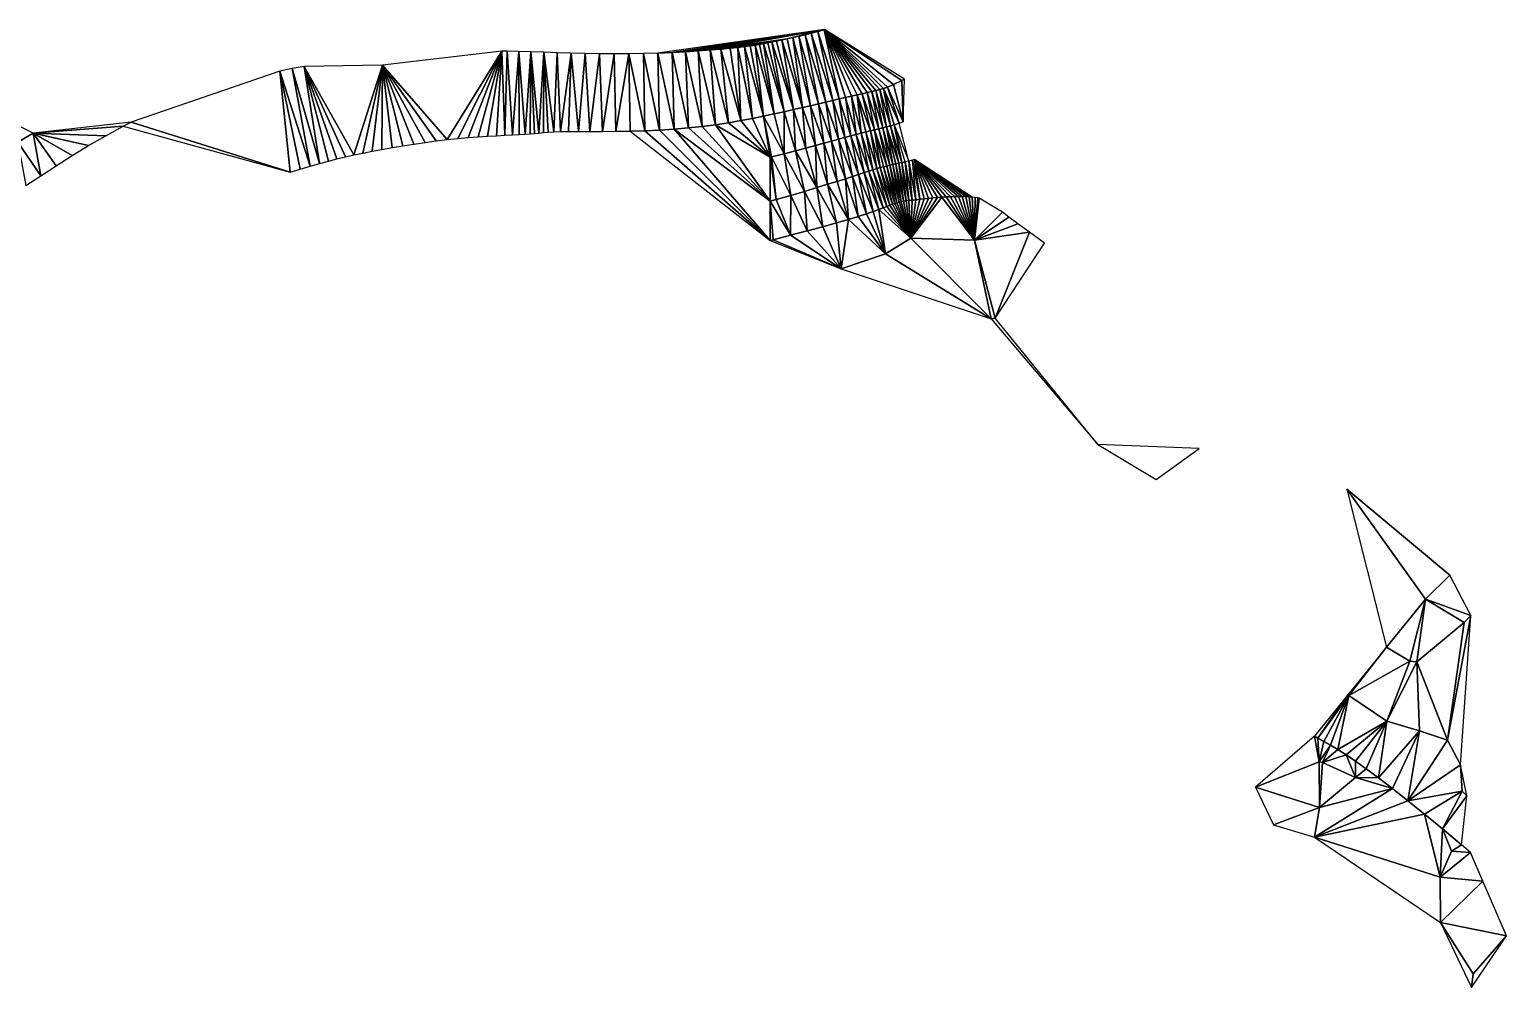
# Model space of a CAD drawing. Header units: metres. Extents: x 0 to 433, y 0 to 317.
# Drawn here: x 326.5 to 409.2, y 263.3 to 316.9 of the extents above; entities that cross this region are included whole.
import ezdxf

# ---------------------------------------------------------------- set-up
doc = ezdxf.new("R2010")
doc.units = ezdxf.units.M
doc.layers.add('TERRAIN_TIN', color=8, linetype='Continuous')

msp = doc.modelspace()

# ---------------------------------------------------------------- linework, layer by layer
at = {"layer": 'TERRAIN_TIN'}
for points in [[(361.653, 315.589, 19), (362.44, 315.625, 19), (370.986, 316.91, 19)], [(362.44, 315.625, 19), (363.195, 315.668, 19), (370.986, 316.91, 19)], [(363.195, 315.668, 19), (363.908, 315.716, 19), (370.986, 316.91, 19)], [(363.908, 315.716, 19), (364.567, 315.767, 19), (370.986, 316.91, 19)], [(364.567, 315.767, 19), (368.885, 316.389, 19), (370.986, 316.91, 19)], [(368.885, 316.389, 19), (369.206, 316.458, 19), (370.986, 316.91, 19)], [(369.206, 316.458, 19), (369.541, 316.534, 19), (370.986, 316.91, 19)], [(369.541, 316.534, 19), (369.886, 316.615, 19), (370.986, 316.91, 19)], [(369.886, 316.615, 19), (370.239, 316.703, 19), (370.986, 316.91, 19)], [(370.239, 316.703, 19), (370.596, 316.798, 19), (370.986, 316.91, 19)], [(370.239, 316.703, 19), (371.435, 312.94, 21), (370.596, 316.798, 19)], [(370.596, 316.798, 19), (370.956, 316.901, 19), (370.986, 316.91, 19)], [(371.803, 313.026, 21), (370.956, 316.901, 19), (370.596, 316.798, 19)], [(371.435, 312.94, 21), (371.803, 313.026, 21), (370.596, 316.798, 19)], [(370.956, 316.901, 19), (372.153, 313.106, 21), (370.986, 316.91, 19)], [(370.956, 316.901, 19), (371.803, 313.026, 21), (372.153, 313.106, 21)], [(372.153, 313.106, 21), (372.485, 313.18, 21), (370.986, 316.91, 19)], [(370.986, 316.91, 19), (375.305, 314.056, 21), (375.462, 314.135, 21)], [(374.837, 313.833, 21), (375.305, 314.056, 21), (370.986, 316.91, 19)], [(372.485, 313.18, 21), (372.798, 313.25, 21), (370.986, 316.91, 19)], [(372.798, 313.25, 21), (373.092, 313.315, 21), (370.986, 316.91, 19)], [(373.092, 313.315, 21), (373.366, 313.377, 21), (370.986, 316.91, 19)], [(373.856, 313.493, 21), (374.071, 313.548, 21), (370.986, 316.91, 19)], [(374.071, 313.548, 21), (374.274, 313.607, 21), (370.986, 316.91, 19)], [(374.512, 313.693, 21), (374.837, 313.833, 21), (370.986, 316.91, 19)], [(374.274, 313.607, 21), (374.512, 313.693, 21), (370.986, 316.91, 19)], [(373.621, 313.436, 21), (373.856, 313.493, 21), (370.986, 316.91, 19)], [(373.366, 313.377, 21), (373.621, 313.436, 21), (370.986, 316.91, 19)], [(365.164, 315.818, 19), (368.885, 316.389, 19), (364.567, 315.767, 19)], [(365.164, 315.818, 19), (368.581, 316.326, 19), (368.885, 316.389, 19)], [(368.581, 316.326, 19), (365.164, 315.818, 19), (368.296, 316.268, 19)], [(365.164, 315.818, 19), (365.687, 315.867, 19), (368.296, 316.268, 19)], [(365.687, 315.867, 19), (368.034, 316.215, 19), (368.296, 316.268, 19)], [(366.131, 315.913, 19), (368.034, 316.215, 19), (365.687, 315.867, 19)], [(366.131, 315.913, 19), (365.687, 315.867, 19), (366.285, 311.813, 21)], [(366.131, 315.913, 19), (367.795, 316.166, 19), (368.034, 316.215, 19)], [(366.504, 315.956, 19), (367.795, 316.166, 19), (366.131, 315.913, 19)], [(366.944, 311.937, 21), (366.504, 315.956, 19), (366.131, 315.913, 19)], [(366.944, 311.937, 21), (366.131, 315.913, 19), (366.285, 311.813, 21)], [(367.568, 316.121, 19), (367.795, 316.166, 19), (366.504, 315.956, 19)], [(367.568, 316.121, 19), (366.504, 315.956, 19), (366.82, 315.997, 19)], [(366.504, 315.956, 19), (367.57, 312.063, 21), (366.82, 315.997, 19)], [(366.504, 315.956, 19), (366.944, 311.937, 21), (367.57, 312.063, 21)], [(367.094, 316.038, 19), (367.568, 316.121, 19), (366.82, 315.997, 19)], [(367.57, 312.063, 21), (367.094, 316.038, 19), (366.82, 315.997, 19)], [(367.568, 316.121, 19), (367.094, 316.038, 19), (367.339, 316.079, 19)], [(367.094, 316.038, 19), (368.163, 312.188, 21), (367.339, 316.079, 19)], [(368.163, 312.188, 21), (367.094, 316.038, 19), (367.57, 312.063, 21)], [(368.163, 312.188, 21), (367.568, 316.121, 19), (367.339, 316.079, 19)], [(367.795, 316.166, 19), (367.568, 316.121, 19), (368.72, 312.31, 21)], [(367.568, 316.121, 19), (368.163, 312.188, 21), (368.72, 312.31, 21)], [(367.795, 316.166, 19), (368.72, 312.31, 21), (368.034, 316.215, 19)], [(368.034, 316.215, 19), (369.243, 312.427, 21), (368.296, 316.268, 19)], [(368.72, 312.31, 21), (369.243, 312.427, 21), (368.034, 316.215, 19)], [(369.243, 312.427, 21), (368.581, 316.326, 19), (368.296, 316.268, 19)], [(368.581, 316.326, 19), (369.736, 312.54, 21), (368.885, 316.389, 19)], [(368.581, 316.326, 19), (369.243, 312.427, 21), (369.736, 312.54, 21)], [(369.736, 312.54, 21), (369.206, 316.458, 19), (368.885, 316.389, 19)], [(369.541, 316.534, 19), (369.206, 316.458, 19), (370.199, 312.648, 21)], [(369.206, 316.458, 19), (369.736, 312.54, 21), (370.199, 312.648, 21)], [(369.541, 316.534, 19), (370.635, 312.751, 21), (369.886, 316.615, 19)], [(370.635, 312.751, 21), (369.541, 316.534, 19), (370.199, 312.648, 21)], [(371.046, 312.848, 21), (370.239, 316.703, 19), (369.886, 316.615, 19)], [(370.635, 312.751, 21), (371.046, 312.848, 21), (369.886, 316.615, 19)], [(371.046, 312.848, 21), (371.435, 312.94, 21), (370.239, 316.703, 19)], [(346.233, 314.922, 17), (349.846, 310.749, 21), (352.913, 315.705, 19)], [(349.846, 310.749, 21), (350.447, 310.813, 21), (352.913, 315.705, 19)], [(350.447, 310.813, 21), (351.029, 310.865, 21), (352.913, 315.705, 19)], [(351.029, 310.865, 21), (351.587, 310.906, 21), (352.913, 315.705, 19)], [(351.587, 310.906, 21), (352.116, 310.939, 21), (352.913, 315.705, 19)], [(352.116, 310.939, 21), (352.614, 310.966, 21), (352.913, 315.705, 19)], [(352.614, 310.966, 21), (353.076, 310.988, 21), (352.913, 315.705, 19)], [(353.076, 310.988, 21), (353.206, 315.701, 19), (352.913, 315.705, 19)], [(353.498, 311.007, 21), (353.206, 315.701, 19), (353.076, 310.988, 21)], [(353.206, 315.701, 19), (353.498, 311.007, 21), (353.855, 315.686, 19)], [(353.498, 311.007, 21), (353.877, 311.025, 21), (353.855, 315.686, 19)], [(353.855, 315.686, 19), (354.209, 311.045, 21), (354.542, 315.665, 19)], [(353.877, 311.025, 21), (354.209, 311.045, 21), (353.855, 315.686, 19)], [(354.209, 311.045, 21), (354.495, 311.067, 21), (354.542, 315.665, 19)], [(354.495, 311.067, 21), (354.748, 311.091, 21), (354.542, 315.665, 19)], [(354.748, 311.091, 21), (354.988, 311.116, 21), (354.542, 315.665, 19)], [(354.988, 311.116, 21), (355.262, 315.64, 19), (354.542, 315.665, 19)], [(355.262, 315.64, 19), (354.988, 311.116, 21), (355.234, 311.14, 21)], [(355.504, 311.162, 21), (355.262, 315.64, 19), (355.234, 311.14, 21)], [(355.262, 315.64, 19), (355.504, 311.162, 21), (355.817, 311.182, 21)], [(356.012, 315.614, 19), (355.262, 315.64, 19), (355.817, 311.182, 21)], [(356.012, 315.614, 19), (355.817, 311.182, 21), (356.193, 311.197, 21)], [(356.786, 315.588, 19), (356.012, 315.614, 19), (356.193, 311.197, 21)], [(356.649, 311.207, 21), (356.786, 315.588, 19), (356.193, 311.197, 21)], [(356.786, 315.588, 19), (356.649, 311.207, 21), (357.2, 311.21, 21)], [(357.58, 315.566, 19), (356.786, 315.588, 19), (357.2, 311.21, 21)], [(357.835, 311.211, 21), (357.58, 315.566, 19), (357.2, 311.21, 21)], [(357.835, 311.211, 21), (358.387, 315.55, 19), (357.58, 315.566, 19)], [(358.387, 315.55, 19), (357.835, 311.211, 21), (358.538, 311.211, 21)], [(359.204, 315.542, 19), (358.387, 315.55, 19), (358.538, 311.211, 21)], [(359.204, 315.542, 19), (358.538, 311.211, 21), (359.296, 311.215, 21)], [(360.025, 315.545, 19), (359.204, 315.542, 19), (359.296, 311.215, 21)], [(360.092, 311.225, 21), (360.025, 315.545, 19), (359.296, 311.215, 21)], [(360.025, 315.545, 19), (360.911, 311.245, 21), (360.845, 315.561, 19)], [(360.025, 315.545, 19), (360.092, 311.225, 21), (360.911, 311.245, 21)], [(361.653, 315.589, 19), (360.845, 315.561, 19), (361.737, 311.278, 21)], [(360.845, 315.561, 19), (360.911, 311.245, 21), (361.737, 311.278, 21)], [(361.653, 315.589, 19), (362.556, 311.329, 21), (362.44, 315.625, 19)], [(362.556, 311.329, 21), (361.653, 315.589, 19), (361.737, 311.278, 21)], [(363.354, 311.398, 21), (363.195, 315.668, 19), (362.44, 315.625, 19)], [(362.556, 311.329, 21), (363.354, 311.398, 21), (362.44, 315.625, 19)], [(364.128, 311.484, 21), (363.908, 315.716, 19), (363.195, 315.668, 19)], [(363.354, 311.398, 21), (364.128, 311.484, 21), (363.195, 315.668, 19)], [(363.908, 315.716, 19), (364.875, 311.584, 21), (364.567, 315.767, 19)], [(364.128, 311.484, 21), (364.875, 311.584, 21), (363.908, 315.716, 19)], [(365.595, 311.694, 21), (365.164, 315.818, 19), (364.567, 315.767, 19)], [(364.875, 311.584, 21), (365.595, 311.694, 21), (364.567, 315.767, 19)], [(365.687, 315.867, 19), (365.164, 315.818, 19), (366.285, 311.813, 21)], [(365.164, 315.818, 19), (365.595, 311.694, 21), (366.285, 311.813, 21)], [(340.486, 314.58, 19), (332.151, 311.725, 19), (341.065, 308.934, 21)], [(342.182, 309.263, 21), (341.179, 314.72, 19), (340.486, 314.58, 19)], [(341.625, 309.101, 21), (340.486, 314.58, 19), (341.065, 308.934, 21)], [(341.625, 309.101, 21), (342.182, 309.263, 21), (340.486, 314.58, 19)], [(341.179, 314.72, 19), (342.704, 309.41, 21), (341.837, 314.839, 19)], [(342.182, 309.263, 21), (342.704, 309.41, 21), (341.179, 314.72, 19)], [(344.63, 309.889, 21), (346.233, 314.922, 17), (341.837, 314.839, 19)], [(343.678, 309.666, 21), (344.152, 309.781, 21), (341.837, 314.839, 19)], [(343.199, 309.543, 21), (343.678, 309.666, 21), (341.837, 314.839, 19)], [(342.704, 309.41, 21), (343.199, 309.543, 21), (341.837, 314.839, 19)], [(344.152, 309.781, 21), (344.63, 309.889, 21), (341.837, 314.839, 19)], [(344.63, 309.889, 21), (345.123, 309.994, 21), (346.233, 314.922, 17)], [(345.123, 309.994, 21), (345.642, 310.097, 21), (346.233, 314.922, 17)], [(345.642, 310.097, 21), (346.192, 310.201, 21), (346.233, 314.922, 17)], [(346.192, 310.201, 21), (346.771, 310.304, 21), (346.233, 314.922, 17)], [(346.233, 314.922, 17), (346.771, 310.304, 21), (347.371, 310.404, 21)], [(347.986, 310.501, 21), (346.233, 314.922, 17), (347.371, 310.404, 21)], [(347.986, 310.501, 21), (348.608, 310.592, 21), (346.233, 314.922, 17)], [(346.233, 314.922, 17), (349.23, 310.675, 21), (349.846, 310.749, 21)], [(348.608, 310.592, 21), (349.23, 310.675, 21), (346.233, 314.922, 17)], [(373.621, 313.436, 21), (373.366, 313.377, 21), (374.013, 311.35, 22)], [(373.621, 313.436, 21), (374.235, 311.403, 22), (373.856, 313.493, 21)], [(374.235, 311.403, 22), (373.621, 313.436, 21), (374.013, 311.35, 22)], [(374.451, 311.456, 22), (374.071, 313.548, 21), (373.856, 313.493, 21)], [(374.235, 311.403, 22), (374.451, 311.456, 22), (373.856, 313.493, 21)], [(374.071, 313.548, 21), (374.664, 311.511, 22), (374.274, 313.607, 21)], [(374.664, 311.511, 22), (374.071, 313.548, 21), (374.451, 311.456, 22)], [(375.155, 311.662, 22), (374.512, 313.693, 21), (374.274, 313.607, 21)], [(375.155, 311.662, 22), (374.274, 313.607, 21), (374.885, 311.573, 22)], [(374.274, 313.607, 21), (374.664, 311.511, 22), (374.885, 311.573, 22)], [(374.512, 313.693, 21), (375.373, 311.743, 22), (374.837, 313.833, 21)], [(374.512, 313.693, 21), (375.155, 311.662, 22), (375.373, 311.743, 22)], [(375.373, 311.743, 22), (375.305, 314.056, 21), (374.837, 313.833, 21)], [(375.305, 314.056, 21), (375.373, 311.743, 22), (375.462, 314.135, 21)], [(370.199, 312.648, 21), (369.736, 312.54, 21), (370.464, 310.419, 22)], [(370.635, 312.751, 21), (370.199, 312.648, 21), (370.94, 310.549, 22)], [(370.199, 312.648, 21), (370.464, 310.419, 22), (370.94, 310.549, 22)], [(371.046, 312.848, 21), (370.635, 312.751, 21), (371.371, 310.667, 22)], [(371.371, 310.667, 22), (370.635, 312.751, 21), (370.94, 310.549, 22)], [(371.435, 312.94, 21), (371.046, 312.848, 21), (371.762, 310.775, 22)], [(371.046, 312.848, 21), (371.371, 310.667, 22), (371.762, 310.775, 22)], [(371.803, 313.026, 21), (371.435, 312.94, 21), (372.118, 310.873, 22)], [(372.118, 310.873, 22), (371.435, 312.94, 21), (371.762, 310.775, 22)], [(371.803, 313.026, 21), (372.445, 310.962, 22), (372.153, 313.106, 21)], [(371.803, 313.026, 21), (372.118, 310.873, 22), (372.445, 310.962, 22)], [(372.153, 313.106, 21), (372.747, 311.042, 22), (372.485, 313.18, 21)], [(372.445, 310.962, 22), (372.747, 311.042, 22), (372.153, 313.106, 21)], [(373.029, 311.114, 22), (372.798, 313.25, 21), (372.485, 313.18, 21)], [(372.747, 311.042, 22), (373.029, 311.114, 22), (372.485, 313.18, 21)], [(372.798, 313.25, 21), (373.546, 311.24, 22), (373.092, 313.315, 21)], [(373.546, 311.24, 22), (372.798, 313.25, 21), (373.295, 311.18, 22)], [(372.798, 313.25, 21), (373.029, 311.114, 22), (373.295, 311.18, 22)], [(373.784, 311.296, 22), (373.366, 313.377, 21), (373.092, 313.315, 21)], [(373.546, 311.24, 22), (373.784, 311.296, 22), (373.092, 313.315, 21)], [(373.366, 313.377, 21), (373.784, 311.296, 22), (374.013, 311.35, 22)], [(324.233, 312.302, 17), (325.816, 310.601, 18), (326.664, 311.101, 18)], [(366.285, 311.813, 21), (365.595, 311.694, 21), (367.94, 309.764, 22)], [(366.944, 311.937, 21), (366.285, 311.813, 21), (367.94, 309.764, 22)], [(367.57, 312.063, 21), (366.944, 311.937, 21), (367.94, 309.764, 22)], [(368.163, 312.188, 21), (367.57, 312.063, 21), (368.71, 309.957, 22)], [(368.016, 309.783, 22), (367.57, 312.063, 21), (367.94, 309.764, 22)], [(368.71, 309.957, 22), (367.57, 312.063, 21), (368.016, 309.783, 22)], [(368.163, 312.188, 21), (368.71, 309.957, 22), (368.72, 312.31, 21)], [(368.71, 309.957, 22), (369.353, 310.123, 22), (368.72, 312.31, 21)], [(369.353, 310.123, 22), (369.243, 312.427, 21), (368.72, 312.31, 21)], [(369.736, 312.54, 21), (369.243, 312.427, 21), (369.936, 310.277, 22)], [(369.243, 312.427, 21), (369.353, 310.123, 22), (369.936, 310.277, 22)], [(370.464, 310.419, 22), (369.736, 312.54, 21), (369.936, 310.277, 22)], [(326.664, 311.101, 18), (325.816, 310.601, 18), (327.09, 308.724, 19)], [(326.664, 311.101, 18), (331.716, 311.504, 19), (332.151, 311.725, 19)], [(331.716, 311.504, 19), (326.664, 311.101, 18), (330.732, 310.967, 19)], [(329.775, 310.413, 19), (326.664, 311.101, 18), (328.848, 309.85, 19)], [(326.664, 311.101, 18), (327.952, 309.284, 19), (328.848, 309.85, 19)], [(326.664, 311.101, 18), (329.775, 310.413, 19), (330.732, 310.967, 19)], [(327.952, 309.284, 19), (326.664, 311.101, 18), (327.09, 308.724, 19)], [(332.151, 311.725, 19), (331.716, 311.504, 19), (341.065, 308.934, 21)], [(360.911, 311.245, 21), (360.092, 311.225, 21), (367.94, 305.103, 24)], [(361.737, 311.278, 21), (360.911, 311.245, 21), (367.94, 305.103, 24)], [(362.556, 311.329, 21), (361.737, 311.278, 21), (367.94, 305.103, 24)], [(363.354, 311.398, 21), (362.556, 311.329, 21), (367.94, 307.304, 23)], [(367.94, 307.304, 23), (362.556, 311.329, 21), (367.94, 305.103, 24)], [(364.128, 311.484, 21), (363.354, 311.398, 21), (367.94, 307.304, 23)], [(364.875, 311.584, 21), (364.128, 311.484, 21), (367.94, 307.304, 23)], [(365.595, 311.694, 21), (364.875, 311.584, 21), (367.94, 309.764, 22)], [(364.875, 311.584, 21), (367.94, 307.304, 23), (367.94, 309.764, 22)], [(372.118, 310.873, 22), (372.89, 308.8, 23), (372.445, 310.962, 22)], [(373.191, 308.899, 23), (372.747, 311.042, 22), (372.445, 310.962, 22)], [(372.89, 308.8, 23), (373.191, 308.899, 23), (372.445, 310.962, 22)], [(373.455, 308.984, 23), (373.029, 311.114, 22), (372.747, 311.042, 22)], [(373.191, 308.899, 23), (373.455, 308.984, 23), (372.747, 311.042, 22)], [(373.029, 311.114, 22), (373.69, 309.058, 23), (373.295, 311.18, 22)], [(373.455, 308.984, 23), (373.69, 309.058, 23), (373.029, 311.114, 22)], [(373.904, 309.122, 23), (373.546, 311.24, 22), (373.295, 311.18, 22)], [(373.69, 309.058, 23), (373.904, 309.122, 23), (373.295, 311.18, 22)], [(374.102, 309.178, 23), (373.784, 311.296, 22), (373.546, 311.24, 22)], [(374.102, 309.178, 23), (373.546, 311.24, 22), (373.904, 309.122, 23)], [(373.784, 311.296, 22), (374.461, 309.27, 23), (374.013, 311.35, 22)], [(374.102, 309.178, 23), (374.287, 309.227, 23), (373.784, 311.296, 22)], [(374.287, 309.227, 23), (374.461, 309.27, 23), (373.784, 311.296, 22)], [(374.63, 309.31, 23), (374.235, 311.403, 22), (374.013, 311.35, 22)], [(374.461, 309.27, 23), (374.63, 309.31, 23), (374.013, 311.35, 22)], [(374.235, 311.403, 22), (374.796, 309.347, 23), (374.451, 311.456, 22)], [(374.235, 311.403, 22), (374.63, 309.31, 23), (374.796, 309.347, 23)], [(375.132, 309.42, 23), (374.664, 311.511, 22), (374.451, 311.456, 22)], [(374.796, 309.347, 23), (374.962, 309.383, 23), (374.451, 311.456, 22)], [(374.962, 309.383, 23), (375.132, 309.42, 23), (374.451, 311.456, 22)], [(374.664, 311.511, 22), (375.31, 309.458, 23), (374.885, 311.573, 22)], [(375.31, 309.458, 23), (374.664, 311.511, 22), (375.132, 309.42, 23)], [(375.691, 309.546, 23), (375.155, 311.662, 22), (374.885, 311.573, 22)], [(375.31, 309.458, 23), (375.496, 309.5, 23), (374.885, 311.573, 22)], [(325.816, 310.601, 18), (326.265, 308.175, 19), (327.09, 308.724, 19)], [(369.353, 310.123, 22), (368.71, 309.957, 22), (369.85, 307.851, 23)], [(369.353, 310.123, 22), (370.543, 308.058, 23), (369.936, 310.277, 22)], [(370.543, 308.058, 23), (369.353, 310.123, 22), (369.85, 307.851, 23)], [(370.543, 308.058, 23), (370.464, 310.419, 22), (369.936, 310.277, 22)], [(370.94, 310.549, 22), (370.464, 310.419, 22), (371.152, 308.245, 23)], [(370.464, 310.419, 22), (370.543, 308.058, 23), (371.152, 308.245, 23)], [(371.684, 308.411, 23), (371.371, 310.667, 22), (370.94, 310.549, 22)], [(371.684, 308.411, 23), (370.94, 310.549, 22), (371.152, 308.245, 23)], [(371.371, 310.667, 22), (372.145, 308.558, 23), (371.762, 310.775, 22)], [(371.371, 310.667, 22), (371.684, 308.411, 23), (372.145, 308.558, 23)], [(372.544, 308.687, 23), (372.118, 310.873, 22), (371.762, 310.775, 22)], [(372.145, 308.558, 23), (372.544, 308.687, 23), (371.762, 310.775, 22)], [(372.544, 308.687, 23), (372.89, 308.8, 23), (372.118, 310.873, 22)], [(368.271, 307.395, 23), (368.016, 309.783, 22), (367.94, 309.764, 22)], [(367.94, 307.304, 23), (368.271, 307.395, 23), (367.94, 309.764, 22)], [(368.71, 309.957, 22), (368.016, 309.783, 22), (369.087, 307.628, 23)], [(368.016, 309.783, 22), (368.271, 307.395, 23), (369.087, 307.628, 23)], [(368.71, 309.957, 22), (369.087, 307.628, 23), (369.85, 307.851, 23)], [(374.63, 309.31, 23), (374.461, 309.27, 23), (375.033, 307.214, 24)], [(374.63, 309.31, 23), (375.151, 307.245, 24), (374.796, 309.347, 23)], [(375.151, 307.245, 24), (374.63, 309.31, 23), (375.033, 307.214, 24)], [(375.272, 307.271, 24), (374.962, 309.383, 23), (374.796, 309.347, 23)], [(375.151, 307.245, 24), (375.272, 307.271, 24), (374.796, 309.347, 23)], [(374.962, 309.383, 23), (375.4, 307.294, 24), (375.132, 309.42, 23)], [(375.4, 307.294, 24), (374.962, 309.383, 23), (375.272, 307.271, 24)], [(375.31, 309.458, 23), (375.132, 309.42, 23), (375.542, 307.315, 24)], [(375.132, 309.42, 23), (375.4, 307.294, 24), (375.542, 307.315, 24)], [(375.496, 309.5, 23), (375.31, 309.458, 23), (375.703, 307.336, 24)], [(375.703, 307.336, 24), (375.31, 309.458, 23), (375.542, 307.315, 24)], [(375.691, 309.546, 23), (375.496, 309.5, 23), (375.888, 307.359, 24)], [(375.496, 309.5, 23), (375.703, 307.336, 24), (375.888, 307.359, 24)], [(375.691, 309.546, 23), (376.094, 307.383, 24), (375.897, 309.597, 23)], [(376.094, 307.383, 24), (375.691, 309.546, 23), (375.888, 307.359, 24)], [(375.897, 309.597, 23), (376.318, 307.408, 24), (376.025, 309.631, 23)], [(375.897, 309.597, 23), (376.094, 307.383, 24), (376.318, 307.408, 24)], [(378.478, 307.561, 24), (378.686, 307.561, 24), (376.025, 309.631, 23)], [(379.07, 307.548, 24), (379.245, 307.533, 24), (376.025, 309.631, 23)], [(377.798, 307.535, 24), (378.033, 307.547, 24), (376.025, 309.631, 23)], [(377.554, 307.519, 24), (377.798, 307.535, 24), (376.025, 309.631, 23)], [(376.025, 309.631, 23), (376.801, 307.456, 24), (377.052, 307.479, 24)], [(378.884, 307.557, 24), (379.07, 307.548, 24), (376.025, 309.631, 23)], [(378.686, 307.561, 24), (378.884, 307.557, 24), (376.025, 309.631, 23)], [(378.26, 307.556, 24), (378.478, 307.561, 24), (376.025, 309.631, 23)], [(378.033, 307.547, 24), (378.26, 307.556, 24), (376.025, 309.631, 23)], [(377.305, 307.5, 24), (376.025, 309.631, 23), (377.052, 307.479, 24)], [(377.305, 307.5, 24), (377.554, 307.519, 24), (376.025, 309.631, 23)], [(376.318, 307.408, 24), (376.555, 307.432, 24), (376.025, 309.631, 23)], [(376.555, 307.432, 24), (376.801, 307.456, 24), (376.025, 309.631, 23)], [(372.145, 308.558, 23), (371.684, 308.411, 23), (372.317, 306.271, 24)], [(372.544, 308.687, 23), (372.145, 308.558, 23), (372.871, 306.44, 24)], [(372.871, 306.44, 24), (372.145, 308.558, 23), (372.317, 306.271, 24)], [(372.89, 308.8, 23), (372.544, 308.687, 23), (373.331, 306.588, 24)], [(372.544, 308.687, 23), (372.871, 306.44, 24), (373.331, 306.588, 24)], [(373.191, 308.899, 23), (372.89, 308.8, 23), (373.707, 306.717, 24)], [(373.707, 306.717, 24), (372.89, 308.8, 23), (373.331, 306.588, 24)], [(373.455, 308.984, 23), (373.191, 308.899, 23), (374.014, 306.829, 24)], [(374.014, 306.829, 24), (373.191, 308.899, 23), (373.707, 306.717, 24)], [(373.69, 309.058, 23), (373.455, 308.984, 23), (374.262, 306.925, 24)], [(373.455, 308.984, 23), (374.014, 306.829, 24), (374.262, 306.925, 24)], [(373.69, 309.058, 23), (374.464, 307.006, 24), (373.904, 309.122, 23)], [(374.464, 307.006, 24), (373.69, 309.058, 23), (374.262, 306.925, 24)], [(374.633, 307.074, 24), (374.102, 309.178, 23), (373.904, 309.122, 23)], [(374.464, 307.006, 24), (374.633, 307.074, 24), (373.904, 309.122, 23)], [(374.102, 309.178, 23), (374.78, 307.131, 24), (374.287, 309.227, 23)], [(374.78, 307.131, 24), (374.102, 309.178, 23), (374.633, 307.074, 24)], [(374.461, 309.27, 23), (374.287, 309.227, 23), (374.911, 307.177, 24)], [(374.287, 309.227, 23), (374.78, 307.131, 24), (374.911, 307.177, 24)], [(375.033, 307.214, 24), (374.461, 309.27, 23), (374.911, 307.177, 24)], [(369.85, 307.851, 23), (369.087, 307.628, 23), (370.014, 305.639, 24)], [(370.543, 308.058, 23), (369.85, 307.851, 23), (370.881, 305.869, 24)], [(369.85, 307.851, 23), (370.014, 305.639, 24), (370.881, 305.869, 24)], [(370.543, 308.058, 23), (371.656, 306.081, 24), (371.152, 308.245, 23)], [(371.656, 306.081, 24), (370.543, 308.058, 23), (370.881, 305.869, 24)], [(372.317, 306.271, 24), (371.684, 308.411, 23), (371.152, 308.245, 23)], [(371.656, 306.081, 24), (372.317, 306.271, 24), (371.152, 308.245, 23)], [(368.271, 307.395, 23), (367.94, 307.304, 23), (369.08, 305.396, 24)], [(368.106, 305.145, 24), (367.94, 307.304, 23), (367.94, 305.103, 24)], [(367.94, 307.304, 23), (368.106, 305.145, 24), (369.08, 305.396, 24)], [(369.087, 307.628, 23), (368.271, 307.395, 23), (369.08, 305.396, 24)], [(370.014, 305.639, 24), (369.087, 307.628, 23), (369.08, 305.396, 24)], [(374.014, 306.829, 24), (373.707, 306.717, 24), (374.393, 304.36, 25)], [(374.014, 306.829, 24), (375.813, 305.237, 25), (374.262, 306.925, 24)], [(375.813, 305.237, 25), (374.014, 306.829, 24), (374.393, 304.36, 25)], [(375.813, 305.237, 25), (374.464, 307.006, 24), (374.262, 306.925, 24)], [(374.633, 307.074, 24), (374.464, 307.006, 24), (375.813, 305.237, 25)], [(374.78, 307.131, 24), (374.633, 307.074, 24), (375.813, 305.237, 25)], [(374.911, 307.177, 24), (374.78, 307.131, 24), (375.813, 305.237, 25)], [(375.033, 307.214, 24), (374.911, 307.177, 24), (375.813, 305.237, 25)], [(375.151, 307.245, 24), (375.033, 307.214, 24), (375.813, 305.237, 25)], [(375.272, 307.271, 24), (375.151, 307.245, 24), (375.813, 305.237, 25)], [(375.4, 307.294, 24), (375.272, 307.271, 24), (375.813, 305.237, 25)], [(375.542, 307.315, 24), (375.4, 307.294, 24), (375.813, 305.237, 25)], [(375.703, 307.336, 24), (375.542, 307.315, 24), (375.813, 305.237, 25)], [(375.888, 307.359, 24), (375.703, 307.336, 24), (375.813, 305.237, 25)], [(377.554, 307.519, 24), (375.813, 305.237, 25), (379.369, 305.112, 25)], [(377.554, 307.519, 24), (377.305, 307.5, 24), (375.813, 305.237, 25)], [(375.813, 305.237, 25), (377.305, 307.5, 24), (377.052, 307.479, 24)], [(376.801, 307.456, 24), (375.813, 305.237, 25), (377.052, 307.479, 24)], [(376.801, 307.456, 24), (376.555, 307.432, 24), (375.813, 305.237, 25)], [(376.555, 307.432, 24), (376.318, 307.408, 24), (375.813, 305.237, 25)], [(376.318, 307.408, 24), (376.094, 307.383, 24), (375.813, 305.237, 25)], [(376.094, 307.383, 24), (375.888, 307.359, 24), (375.813, 305.237, 25)], [(377.798, 307.535, 24), (377.554, 307.519, 24), (379.369, 305.112, 25)], [(378.033, 307.547, 24), (377.798, 307.535, 24), (379.369, 305.112, 25)], [(378.26, 307.556, 24), (378.033, 307.547, 24), (379.369, 305.112, 25)], [(378.478, 307.561, 24), (378.26, 307.556, 24), (379.369, 305.112, 25)], [(378.686, 307.561, 24), (378.478, 307.561, 24), (379.369, 305.112, 25)], [(378.884, 307.557, 24), (378.686, 307.561, 24), (379.369, 305.112, 25)], [(379.07, 307.548, 24), (378.884, 307.557, 24), (379.369, 305.112, 25)], [(379.245, 307.533, 24), (379.07, 307.548, 24), (379.369, 305.112, 25)], [(379.407, 307.512, 24), (379.245, 307.533, 24), (379.369, 305.112, 25)], [(379.557, 307.486, 24), (379.407, 307.512, 24), (379.369, 305.112, 25)], [(379.557, 307.486, 24), (379.369, 305.112, 25), (379.629, 307.469, 24)], [(379.369, 305.112, 25), (380.938, 306.684, 24), (379.629, 307.469, 24)], [(371.656, 306.081, 24), (370.881, 305.869, 24), (371.904, 303.518, 25)], [(372.317, 306.271, 24), (371.656, 306.081, 24), (371.904, 303.518, 25)], [(374.393, 304.36, 25), (372.317, 306.271, 24), (371.904, 303.518, 25)], [(372.871, 306.44, 24), (372.317, 306.271, 24), (374.393, 304.36, 25)], [(373.331, 306.588, 24), (372.871, 306.44, 24), (374.393, 304.36, 25)], [(373.707, 306.717, 24), (373.331, 306.588, 24), (374.393, 304.36, 25)], [(379.369, 305.112, 25), (380.946, 306.678, 24), (380.938, 306.684, 24)], [(381.307, 306.403, 24), (380.946, 306.678, 24), (379.369, 305.112, 25)], [(381.8, 306.036, 24), (381.307, 306.403, 24), (379.369, 305.112, 25)], [(382.451, 305.559, 24), (381.8, 306.036, 24), (379.369, 305.112, 25)], [(369.08, 305.396, 24), (368.106, 305.145, 24), (371.904, 303.518, 25)], [(370.014, 305.639, 24), (369.08, 305.396, 24), (371.904, 303.518, 25)], [(370.881, 305.869, 24), (370.014, 305.639, 24), (371.904, 303.518, 25)], [(375.813, 305.237, 25), (374.393, 304.36, 25), (380.311, 300.716, 26)], [(379.369, 305.112, 25), (375.813, 305.237, 25), (380.311, 300.716, 26)], [(382.451, 305.559, 24), (379.369, 305.112, 25), (380.538, 300.747, 26)], [(382.451, 305.559, 24), (380.538, 300.747, 26), (383.289, 304.956, 24)], [(368.106, 305.145, 24), (367.94, 305.103, 24), (371.904, 303.518, 25)], [(380.311, 300.716, 26), (374.393, 304.36, 25), (371.904, 303.518, 25)], [(380.538, 300.747, 26), (379.369, 305.112, 25), (380.311, 300.716, 26)], [(386.275, 293.669, 27), (380.538, 300.747, 26), (380.311, 300.716, 26)], [(386.275, 293.669, 27), (389.545, 291.727, 27), (391.957, 293.452, 26)], [(400.216, 291.168, 25), (405.984, 286.364, 25), (405.992, 286.362, 25)], [(404.622, 285.017, 26), (405.984, 286.364, 25), (400.216, 291.168, 25)], [(402.448, 282.335, 27), (404.622, 285.017, 26), (400.216, 291.168, 25)], [(405.984, 286.364, 25), (404.622, 285.017, 26), (405.992, 286.362, 25)], [(404.622, 285.017, 26), (407.172, 284.103, 26), (405.992, 286.362, 25)], [(402.448, 282.335, 27), (403.752, 281.55, 27), (404.622, 285.017, 26)], [(403.752, 281.55, 27), (404.146, 281.514, 27), (404.622, 285.017, 26)], [(404.146, 281.514, 27), (406.795, 283.708, 27), (404.622, 285.017, 26)], [(404.622, 285.017, 26), (406.795, 283.708, 27), (407.172, 284.103, 26)], [(404.146, 281.514, 27), (405.853, 277.131, 28), (406.795, 283.708, 27)], [(406.795, 283.708, 27), (405.853, 277.131, 28), (407.172, 284.103, 26)], [(405.853, 277.131, 28), (406.592, 275.747, 28), (407.172, 284.103, 26)], [(400.286, 279.666, 28), (400.338, 279.622, 28), (402.448, 282.335, 27)], [(400.338, 279.622, 28), (403.752, 281.55, 27), (402.448, 282.335, 27)], [(403.752, 281.55, 27), (400.338, 279.622, 28), (402.456, 278.181, 28)], [(404.146, 281.514, 27), (403.752, 281.55, 27), (402.456, 278.181, 28)], [(404.288, 277.649, 28), (404.146, 281.514, 27), (402.456, 278.181, 28)], [(404.146, 281.514, 27), (404.288, 277.649, 28), (405.853, 277.131, 28)], [(398.405, 277.345, 29), (398.592, 277.241, 29), (400.286, 279.666, 28)], [(398.592, 277.241, 29), (400.338, 279.622, 28), (400.286, 279.666, 28)], [(398.592, 277.241, 29), (398.939, 277.05, 29), (400.338, 279.622, 28)], [(398.939, 277.05, 29), (399.311, 276.839, 29), (400.338, 279.622, 28)], [(399.311, 276.839, 29), (399.72, 276.594, 29), (400.338, 279.622, 28)], [(400.338, 279.622, 28), (399.72, 276.594, 29), (402.456, 278.181, 28)], [(399.72, 276.594, 29), (400.182, 276.302, 29), (402.456, 278.181, 28)], [(400.182, 276.302, 29), (400.707, 275.949, 29), (402.456, 278.181, 28)], [(400.707, 275.949, 29), (401.31, 275.521, 29), (402.456, 278.181, 28)], [(401.31, 275.521, 29), (402, 275.008, 29), (402.456, 278.181, 28)], [(402, 275.008, 29), (404.288, 277.649, 28), (402.456, 278.181, 28)], [(398.667, 275.911, 30), (398.405, 277.345, 29), (395.108, 274.487, 31)], [(398.592, 277.241, 29), (398.405, 277.345, 29), (398.667, 275.911, 30)], [(398.939, 277.05, 29), (398.592, 277.241, 29), (398.667, 275.911, 30)], [(399.311, 276.839, 29), (398.939, 277.05, 29), (398.667, 275.911, 30)], [(404.288, 277.649, 28), (402, 275.008, 29), (402.775, 274.411, 29)], [(403.633, 273.733, 29), (404.288, 277.649, 28), (402.775, 274.411, 29)], [(404.288, 277.649, 28), (403.633, 273.733, 29), (405.853, 277.131, 28)], [(403.633, 273.733, 29), (406.592, 275.747, 28), (405.853, 277.131, 28)], [(398.853, 275.874, 30), (399.311, 276.839, 29), (398.667, 275.911, 30)], [(399.72, 276.594, 29), (399.311, 276.839, 29), (398.853, 275.874, 30)], [(399.72, 276.594, 29), (398.853, 275.874, 30), (400.182, 276.302, 29)], [(398.853, 275.874, 30), (400.718, 275.027, 30), (400.182, 276.302, 29)], [(400.718, 275.027, 30), (400.707, 275.949, 29), (400.182, 276.302, 29)], [(398.703, 273.35, 31), (398.667, 275.911, 30), (395.108, 274.487, 31)], [(398.853, 275.874, 30), (398.667, 275.911, 30), (398.703, 273.35, 31)], [(400.718, 275.027, 30), (398.853, 275.874, 30), (398.703, 273.35, 31)], [(400.707, 275.949, 29), (400.718, 275.027, 30), (401.31, 275.521, 29)], [(400.718, 275.027, 30), (402, 275.008, 29), (401.31, 275.521, 29)], [(403.633, 273.733, 29), (406.685, 274.266, 28), (406.592, 275.747, 28)], [(406.592, 275.747, 28), (406.685, 274.266, 28), (406.952, 274.001, 28)], [(402.775, 274.411, 29), (400.718, 275.027, 30), (398.703, 273.35, 31)], [(402, 275.008, 29), (400.718, 275.027, 30), (402.775, 274.411, 29)], [(398.703, 273.35, 31), (395.108, 274.487, 31), (396.111, 272.379, 32)], [(402.775, 274.411, 29), (398.703, 273.35, 31), (398.421, 271.701, 32)], [(403.633, 273.733, 29), (402.775, 274.411, 29), (398.421, 271.701, 32)], [(404.567, 272.978, 29), (403.633, 273.733, 29), (398.421, 271.701, 32)], [(403.633, 273.733, 29), (404.567, 272.978, 29), (406.685, 274.266, 28)], [(406.685, 274.266, 28), (404.567, 272.978, 29), (405.573, 272.151, 29)], [(406.685, 274.266, 28), (405.573, 272.151, 29), (406.952, 274.001, 28)], [(405.573, 272.151, 29), (406.648, 271.256, 29), (406.952, 274.001, 28)], [(398.421, 271.701, 32), (398.703, 273.35, 31), (396.111, 272.379, 32)], [(405.45, 269.45, 31), (404.567, 272.978, 29), (398.421, 271.701, 32)], [(404.567, 272.978, 29), (405.45, 269.45, 31), (405.573, 272.151, 29)], [(405.45, 269.45, 31), (406.089, 270.901, 30), (405.573, 272.151, 29)], [(406.089, 270.901, 30), (406.648, 271.256, 29), (405.573, 272.151, 29)], [(405.45, 269.45, 31), (398.421, 271.701, 32), (405.47, 266.921, 32)], [(407.145, 270.837, 29), (406.648, 271.256, 29), (406.089, 270.901, 30)], [(405.45, 269.45, 31), (407.145, 270.837, 29), (406.089, 270.901, 30)], [(407.145, 270.837, 29), (405.45, 269.45, 31), (407.836, 269.233, 30)], [(407.836, 269.233, 30), (405.45, 269.45, 31), (405.47, 266.921, 32)], [(407.836, 269.233, 30), (405.47, 266.921, 32), (409.162, 266.16, 31)], [(405.47, 266.921, 32), (407.297, 264.035, 32), (409.162, 266.16, 31)], [(407.202, 263.279, 32), (407.297, 264.035, 32), (405.47, 266.921, 32)], [(407.297, 264.035, 32), (407.202, 263.279, 32), (409.162, 266.16, 31)]]:
    msp.add_3dface(points, dxfattribs=at)

doc.saveas('drawing.dxf')
